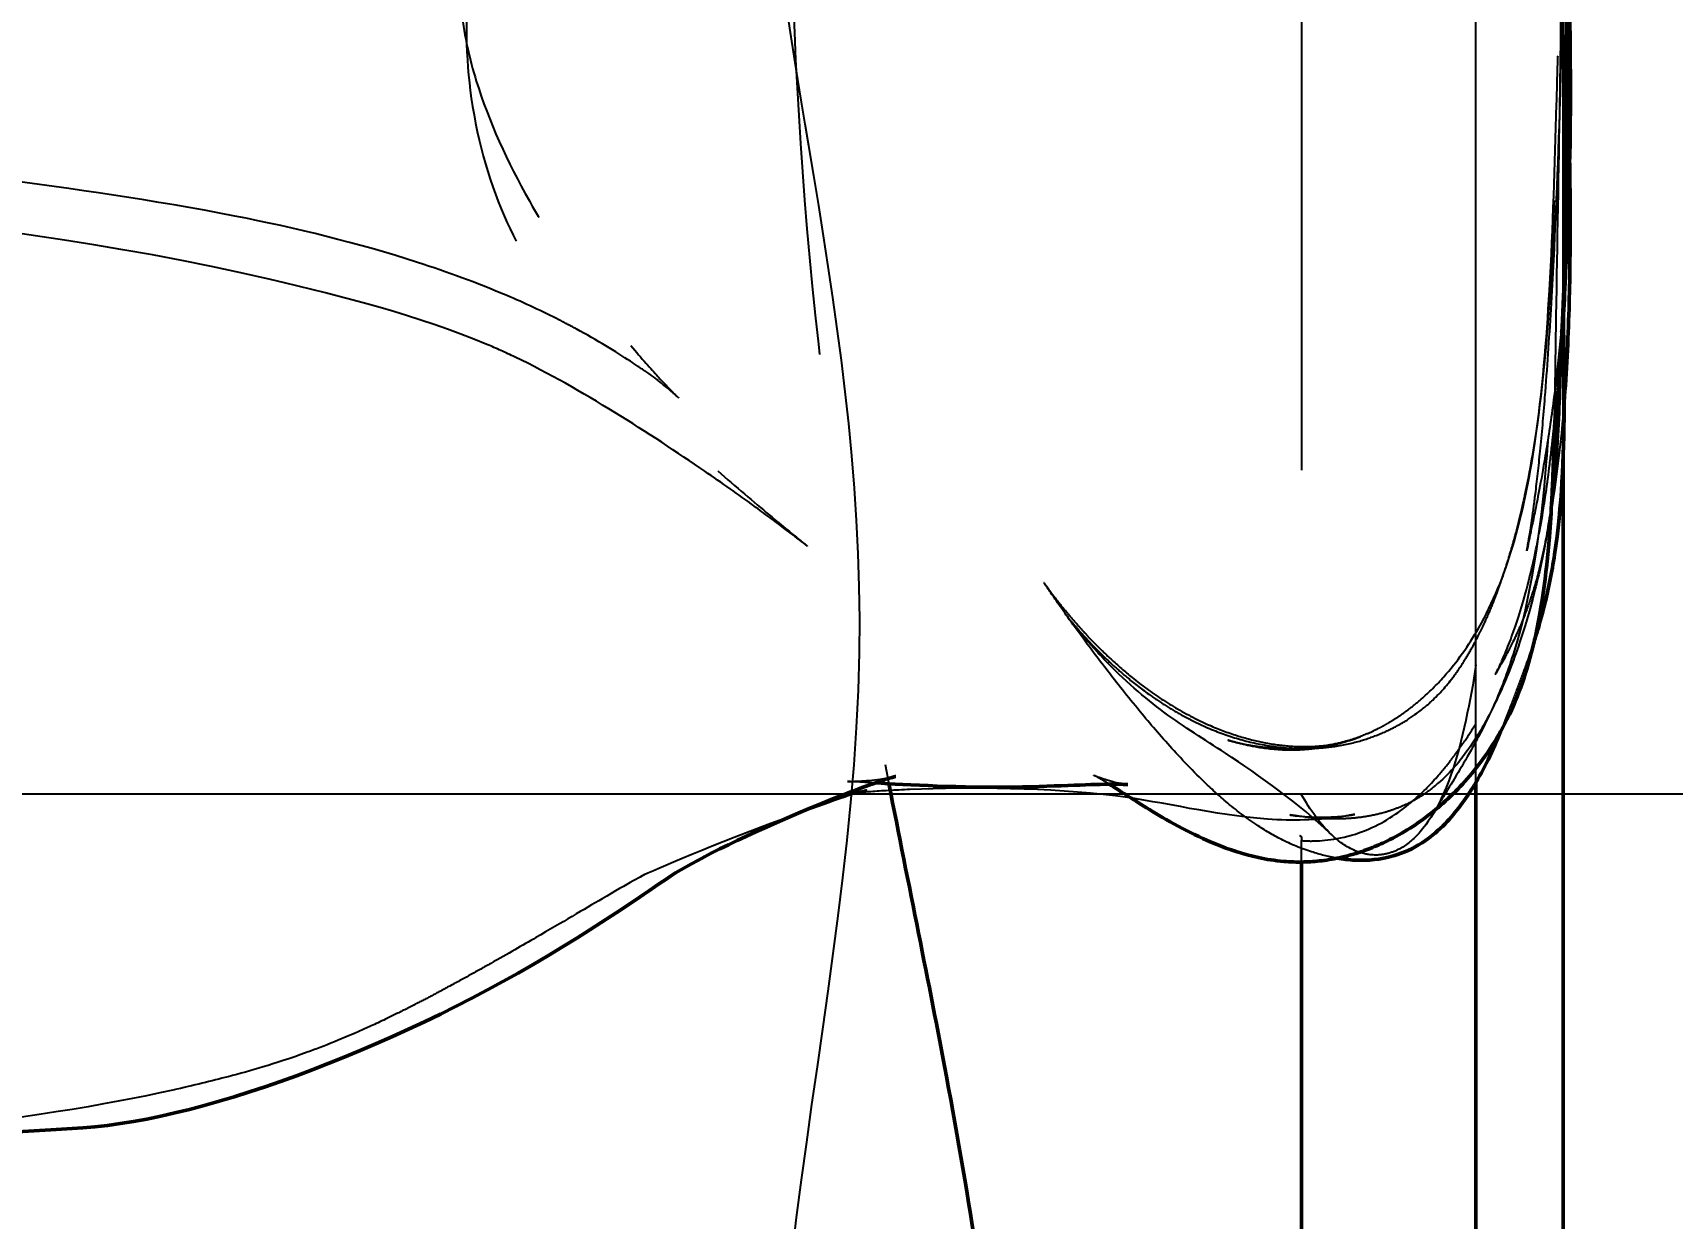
# Model space of a CAD drawing. Header units: millimetres. Extents: x 0 to 420, y 0 to 297.
# Drawn here: x 155.498 to 160.198, y 117.752 to 121.151 of the extents above; entities that cross this region are included whole.
import ezdxf

# ---------------------------------------------------------------- set-up
doc = ezdxf.new("R2010")
doc.units = ezdxf.units.MM
doc.header["$LTSCALE"] = 0.75
doc.linetypes.add('CENTER2', pattern=[28.575, 19.05, -3.175, 3.175, -3.175])
doc.linetypes.add('HIDDEN2', pattern=[4.7625, 3.175, -1.5875])
for name, color, linetype, lineweight in [('FD_Dimensions', 7, 'Continuous', 25), ('Hidden', 7, 'HIDDEN2', 25), ('Smart Centers', 7, 'CENTER2', 25), ('Visible', 7, 'Continuous', 50)]:
    doc.layers.add(name, color=color, linetype=linetype, lineweight=lineweight)
doc.styles.get("Standard").update_dxf_attribs({"font": 'arial.ttf'})
doc.dimstyles.new('Dim-ISO-25', dxfattribs={"dimtxt": 3.5, "dimasz": 3.5, "dimexe": 2.1, "dimexo": 2.1, "dimgap": 1.4, "dimtad": 1, "dimzin": 12, "dimdsep": 46, "dimtxsty": 'Standard', "dimcen": 0, "dimazin": 3, "dimtp": 0.1, "dimtm": 0.1, "dimtfac": 0.714286, "dimtmove": 0, "dimatfit": 3, "dimfxl": 1, "dimtzin": 12, "dimarcsym": 0})

# ---------------------------------------------------------------- blocks, each defined once
blk = doc.blocks.new('*U18')
at = {"layer": 'Smart Centers', "color": 0, "ltscale": 0.75, "transparency": 16777216}
blk.add_line((-3.834936, 0), (3.834936, 0), dxfattribs=at)
blk = doc.blocks.new('*U19')
at = {"layer": 'Smart Centers', "color": 0, "ltscale": 0.75, "transparency": 16777216}
blk.add_line((-3.625, 0), (3.625, 0), dxfattribs=at)
blk = doc.blocks.new('*U21')
at = {"layer": 'Smart Centers', "color": 0, "ltscale": 0.75, "transparency": 16777216}
blk.add_line((-3.834936, 0), (3.834936, 0), dxfattribs=at)
blk = doc.blocks.new('*U22')
at = {"layer": 'Smart Centers', "color": 0, "ltscale": 0.75, "transparency": 16777216}
blk.add_line((-3.625, 0), (3.625, 0), dxfattribs=at)
blk = doc.blocks.new('*U27')
at = {"layer": 'Smart Centers', "color": 0, "ltscale": 0.75, "transparency": 16777216}
blk.add_line((-3.834936, 0), (3.834936, 0), dxfattribs=at)
blk = doc.blocks.new('*U28')
at = {"layer": 'Smart Centers', "color": 0, "ltscale": 0.75, "transparency": 16777216}
blk.add_line((-3.625, 0), (3.625, 0), dxfattribs=at)
blk = doc.blocks.new('*U33')
at = {"layer": 'Smart Centers', "color": 0, "ltscale": 0.75, "transparency": 16777216}
blk.add_line((-3.834936, 0), (3.834936, 0), dxfattribs=at)
blk = doc.blocks.new('*U34')
at = {"layer": 'Smart Centers', "color": 0, "ltscale": 0.75, "transparency": 16777216}
blk.add_line((-3.625, 0), (3.625, 0), dxfattribs=at)
blk = doc.blocks.new('*D55')
at = {"layer": 'Defpoints', "color": 0, "transparency": 16777216}
for p in [(153.220741, 172.71875), (191.105555, 172.71875), (153.220741, 65.21875)]:
    blk.add_point(p, dxfattribs=at)
at = {"layer": 'FD_Dimensions', "color": 0, "lineweight": -2, "transparency": 16777216}
for p, q in [((155.320741, 172.71875), (193.205555, 172.71875)), ((191.105555, 68.71875), (191.105555, 169.21875)), ((155.320741, 65.21875), (193.205555, 65.21875))]:
    blk.add_line(p, q, dxfattribs=at)
at = {"layer": 'FD_Dimensions', "color": 0, "transparency": 16777216}
for points in [[(190.522222, 169.21875), (191.688889, 169.21875), (191.105555, 172.71875)], [(190.522222, 68.71875), (191.688889, 68.71875), (191.105555, 65.21875)]]:
    blk.add_solid(points, dxfattribs=at)
at = {"layer": 'FD_Dimensions', "color": 0, "transparency": 16777216, "insert": (187.917356, 118.96875), "char_height": 3.5, "attachment_point": 5, "rotation": 90}
blk.add_mtext('430', dxfattribs=at)
blk = doc.blocks.new('*D58')
at = {"layer": 'Defpoints', "color": 0, "transparency": 16777216}
for p in [(155.385804, 162.71875), (180.815492, 162.71875), (153.220741, 65.21875)]:
    blk.add_point(p, dxfattribs=at)
at = {"layer": 'FD_Dimensions', "color": 0, "lineweight": -2, "transparency": 16777216}
for p, q in [((157.485804, 162.71875), (182.915492, 162.71875)), ((180.815492, 68.71875), (180.815492, 159.21875)), ((155.320741, 65.21875), (182.915492, 65.21875))]:
    blk.add_line(p, q, dxfattribs=at)
at = {"layer": 'FD_Dimensions', "color": 0, "transparency": 16777216}
for points in [[(180.232159, 159.21875), (181.398825, 159.21875), (180.815492, 162.71875)], [(180.232159, 68.71875), (181.398825, 68.71875), (180.815492, 65.21875)]]:
    blk.add_solid(points, dxfattribs=at)
at = {"layer": 'FD_Dimensions', "color": 0, "transparency": 16777216, "insert": (177.627293, 113.96875), "char_height": 3.5, "attachment_point": 5, "rotation": 90}
blk.add_mtext('390', dxfattribs=at)
blk = doc.blocks.new('*D60')
at = {"layer": 'Defpoints', "color": 0, "transparency": 16777216}
for p in [(159.885804, 123.96875), (169.729554, 123.96875), (153.220741, 65.21875)]:
    blk.add_point(p, dxfattribs=at)
at = {"layer": 'FD_Dimensions', "color": 0, "lineweight": -2, "transparency": 16777216}
for p, q in [((161.985804, 123.96875), (171.829554, 123.96875)), ((169.729554, 68.71875), (169.729554, 120.46875)), ((155.320741, 65.21875), (171.829554, 65.21875))]:
    blk.add_line(p, q, dxfattribs=at)
at = {"layer": 'FD_Dimensions', "color": 0, "transparency": 16777216}
for points in [[(169.146221, 120.46875), (170.312888, 120.46875), (169.729554, 123.96875)], [(169.146221, 68.71875), (170.312888, 68.71875), (169.729554, 65.21875)]]:
    blk.add_solid(points, dxfattribs=at)
at = {"layer": 'FD_Dimensions', "color": 0, "transparency": 16777216, "insert": (166.541355, 94.59375), "char_height": 3.5, "attachment_point": 5, "rotation": 90}
blk.add_mtext('235', dxfattribs=at)
blk = doc.blocks.new('*U49')
at = {"layer": 'Smart Centers', "color": 0, "ltscale": 0.75, "transparency": 16777216}
blk.add_line((-3.834936, 0), (3.834936, 0), dxfattribs=at)
blk = doc.blocks.new('*U50')
at = {"layer": 'Smart Centers', "color": 0, "ltscale": 0.75, "transparency": 16777216}
blk.add_line((-3.625, 0), (3.625, 0), dxfattribs=at)

msp = doc.modelspace()

# ---------------------------------------------------------------- linework, layer by layer
at = {"layer": 'Hidden', "extrusion": (-1e-16, -1, 0)}
for p, q in [((159.8858, 119.9383), (159.8858, 123.1733)), ((159.6358, 119.0015), (159.6358, 119.1696)), ((159.1358, 118.7729), (159.1358, 118.8345))]:
    msp.add_line(p, q, dxfattribs=at)
at = {"layer": 'Hidden'}
for points, knots in [([(159.1358, 125.8498), (159.1358, 125.8439), (159.1358, 125.8375), (159.1358, 125.8173), (159.1358, 125.8018), (159.1358, 125.773), (159.1358, 125.7656), (159.1358, 125.7298), (159.1358, 125.7199), (159.1358, 125.6391), (159.1358, 125.5622), (159.1358, 125.4026), (159.1358, 125.3592), (159.1358, 125.2199), (159.1358, 125.1383), (159.1358, 124.7551), (159.1358, 124.3819), (159.1358, 123.7402), (159.1358, 123.5437), (159.1358, 122.9463), (159.1358, 122.5194), (159.1358, 121.8151), (159.1358, 121.5345), (159.1358, 120.8253), (159.1358, 120.3934), (159.1358, 119.837), (159.1358, 119.6614), (159.1358, 119.4283), (159.1358, 119.3538), (159.1358, 119.2074), (159.1358, 119.1393), (159.1358, 118.9725), (159.1358, 118.8667), (159.1358, 118.8415), (159.1358, 118.85), (159.1358, 118.8439)], [-6.211218, -6.211218, -6.211218, -6.211218, -6.161912, -6.161912, -6.06635, -6.06635, -6.002446, -6.002446, -5.933844, -5.933844, -5.625402, -5.625402, -5.512481, -5.512481, -5.251775, -5.251775, -4.517364, -4.517364, -4.12746, -4.12746, -3.264799, -3.264799, -2.680116, -2.680116, -1.744776, -1.744776, -1.275081, -1.275081, -1.028998, -1.028998, -0.7425, -0.7425, -0.201878, -0.201878, 0, 0, 0, 0]), ([(159.6358, 119.1696), (159.6358, 119.1887), (159.6358, 119.2237), (159.6358, 119.3362), (159.6358, 119.3982), (159.6358, 119.541), (159.6358, 119.5902), (159.6358, 119.6664), (159.6358, 119.6934), (159.6358, 119.7355), (159.6358, 119.7508), (159.6358, 119.7783), (159.6358, 119.7906), (159.6358, 119.8169), (159.6358, 119.8309), (159.6358, 119.869), (159.6358, 119.8931), (159.6358, 120.0153), (159.6358, 120.1171), (159.6358, 120.3488), (159.6358, 120.4792), (159.6358, 120.659), (159.6358, 120.7106), (159.6358, 120.792), (159.6358, 120.8197), (159.6358, 120.8663), (159.6358, 120.8853), (159.6358, 120.9235), (159.6358, 120.9427), (159.6358, 120.9904), (159.6358, 121.0189), (159.6358, 121.1382), (159.6358, 121.2274), (159.6358, 121.4796), (159.6358, 121.6472), (159.6358, 121.906), (159.6358, 121.9899), (159.6358, 122.1203), (159.6358, 122.1636), (159.6358, 122.246), (159.6358, 122.2844), (159.6358, 122.3738), (159.6358, 122.425), (159.6358, 122.6242), (159.6358, 122.7767), (159.6358, 123.1373), (159.6358, 123.3527), (159.6358, 123.6609), (159.6358, 123.757), (159.6358, 123.9087), (159.6358, 123.964), (159.6358, 124.1927), (159.6358, 124.3584), (159.6358, 124.5943), (159.6358, 124.6566), (159.6358, 124.7449), (159.6358, 124.7735), (159.6358, 124.8251), (159.6358, 124.8496), (159.6358, 124.9042), (159.6358, 124.938), (159.6358, 125.0714), (159.6358, 125.1492), (159.6358, 125.2111)], [-5.427214, -5.427214, -5.427214, -5.427214, -5.063283, -5.063283, -4.833226, -4.833226, -4.718287, -4.718287, -4.656053, -4.656053, -4.621138, -4.621138, -4.593001, -4.593001, -4.560967, -4.560967, -4.50618, -4.50618, -4.283038, -4.283038, -4.004052, -4.004052, -3.882126, -3.882126, -3.818192, -3.818192, -3.773558, -3.773558, -3.728071, -3.728071, -3.659501, -3.659501, -3.437942, -3.437942, -3.020801, -3.020801, -2.824066, -2.824066, -2.724679, -2.724679, -2.639391, -2.639391, -2.527505, -2.527505, -2.207397, -2.207397, -1.769373, -1.769373, -1.572535, -1.572535, -1.457988, -1.457988, -1.099978, -1.099978, -0.974502, -0.974502, -0.91635, -0.91635, -0.866685, -0.866685, -0.802046, -0.802046, -0.592204, -0.592204, -0.592204, -0.592204]), ([(159.8926, 120.4651), (159.8909, 120.4376), (159.8891, 120.4105), (159.8793, 120.2778), (159.8687, 120.177), (159.8498, 120.0339), (159.842, 119.9823), (159.8215, 119.8596), (159.8115, 119.8105), (159.7974, 119.7415), (159.7925, 119.7183), (159.7843, 119.6792), (159.7816, 119.6657), (159.7815, 119.6651), (159.7815, 119.6651), (159.7815, 119.6651), (159.7823, 119.6691), (159.7866, 119.6937), (159.7907, 119.7169), (159.7997, 119.7791), (159.8029, 119.8023), (159.8106, 119.8643), (159.8154, 119.9065), (159.8248, 119.9997), (159.8294, 120.0519), (159.8402, 120.1874), (159.8459, 120.273), (159.8622, 120.5444), (159.8702, 120.732), (159.8783, 120.9905), (159.8802, 121.0613), (159.883, 121.1849), (159.8841, 121.2384), (159.8853, 121.3117), (159.8857, 121.333), (159.8863, 121.373), (159.8865, 121.392), (159.8871, 121.4345), (159.8873, 121.4565), (159.8877, 121.4926), (159.8879, 121.5073), (159.8881, 121.541), (159.8882, 121.5571), (159.8885, 121.604), (159.8885, 121.6278), (159.8882, 121.7206), (159.8877, 121.761), (159.8835, 121.9231), (159.8823, 121.9657), (159.8792, 122.0828), (159.8769, 122.1671), (159.8744, 122.2982), (159.8736, 122.3418), (159.8724, 122.4355), (159.8718, 122.4868), (159.871, 122.5831), (159.8708, 122.6296), (159.8703, 122.7144), (159.8701, 122.7536), (159.8697, 122.8213), (159.8695, 122.8505), (159.8691, 122.9037), (159.8689, 122.9262), (159.8684, 122.9705), (159.868, 122.9889), (159.8677, 123.0039), (159.8677, 123.0061), (159.8677, 123.0061), (159.8678, 123.0022), (159.8685, 122.9783), (159.8697, 122.9431), (159.8734, 122.8509), (159.8757, 122.7985), (159.8799, 122.6843), (159.8809, 122.6538), (159.8829, 122.5889), (159.8838, 122.5559), (159.8859, 122.4676), (159.8871, 122.4078), (159.8887, 122.2848), (159.8893, 122.2207), (159.89, 122.092), (159.8902, 122.0267), (159.8902, 121.9618)], [2.88964, 2.88964, 2.88964, 2.88964, 2.926069, 2.926069, 3.070481, 3.070481, 3.161271, 3.161271, 3.320525, 3.320525, 3.463805, 3.463805, 3.640501, 3.640501, 3.64396, 3.64396, 3.739005, 3.739005, 3.844598, 3.844598, 3.891124, 3.891124, 3.95288, 3.95288, 4.019674, 4.019674, 4.123439, 4.123439, 4.349578, 4.349578, 4.434346, 4.434346, 4.498083, 4.498083, 4.524603, 4.524603, 4.550197, 4.550197, 4.587465, 4.587465, 4.624484, 4.624484, 4.685694, 4.685694, 4.82639, 4.82639, 5.248109, 5.248109, 5.352659, 5.352659, 5.481504, 5.481504, 5.537596, 5.537596, 5.597549, 5.597549, 5.653778, 5.653778, 5.709346, 5.709346, 5.765116, 5.765116, 5.832132, 5.832132, 5.931208, 5.931208, 5.995843, 5.995843, 6.081572, 6.081572, 6.332252, 6.332252, 6.548144, 6.548144, 6.6139, 6.6139, 6.667841, 6.667841, 6.745517, 6.745517, 6.822883, 6.822883, 6.901123, 6.901123, 6.901123, 6.901123]), ([(157.5067, 122.6931), (157.3816, 122.597), (157.2475, 122.4739), (157.0211, 122.1995), (156.9229, 122.0514), (156.8176, 121.8217), (156.7898, 121.7478), (156.7484, 121.6022), (156.7342, 121.5298), (156.7166, 121.3696), (156.7181, 121.2834), (156.7354, 121.1393), (156.7496, 121.0763), (156.8047, 120.8969), (156.8587, 120.7794), (156.9661, 120.5897), (157.0154, 120.5137), (157.1101, 120.3806), (157.1642, 120.3113), (157.2121, 120.2541)], [0, 0, 0, 0, 0.246565, 0.246565, 0.457878, 0.457878, 0.552798, 0.552798, 0.642875, 0.642875, 0.761094, 0.761094, 0.867127, 0.867127, 1.058228, 1.058228, 1.194259, 1.194259, 1.321437, 1.321437, 1.321437, 1.321437]), ([(157.6003, 122.6034), (157.6585, 122.1807), (157.6601, 121.7085), (157.6939, 120.8121), (157.7289, 120.3747), (157.8377, 119.6039), (157.8942, 119.2955), (157.9524, 118.9974)], [-10.155217, -10.155217, -10.155217, -10.155217, -8.538869, -8.538869, -7.122934, -7.122934, -6.138192, -6.138192, -6.138192, -6.138192]), ([(157.6222, 122.5893), (157.5381, 122.526), (157.4511, 122.4579), (157.2612, 122.2943), (157.1588, 122.1948), (157.0143, 122.0179), (156.9634, 121.9452), (156.8819, 121.801), (156.8495, 121.7298), (156.7854, 121.5491), (156.7607, 121.436), (156.736, 121.2022), (156.7387, 121.0791), (156.7735, 120.8331), (156.8105, 120.7103), (156.9021, 120.5088), (156.9556, 120.4234), (157.092, 120.2399), (157.1765, 120.1525), (157.3264, 120.0118), (157.3904, 119.9557), (157.4616, 119.8943)], [0, 0, 0, 0, 0.131673, 0.131673, 0.301022, 0.301022, 0.407684, 0.407684, 0.500448, 0.500448, 0.638108, 0.638108, 0.790719, 0.790719, 0.963192, 0.963192, 1.124644, 1.124644, 1.359913, 1.359913, 1.515518, 1.515518, 1.515518, 1.515518]), ([(159.8592, 119.9658), (159.8593, 119.9703), (159.8595, 119.976), (159.8599, 119.9907), (159.86, 119.9969), (159.8604, 120.0113), (159.8606, 120.0196), (159.861, 120.0387), (159.8613, 120.0497), (159.862, 120.0835), (159.8624, 120.1068), (159.8639, 120.1996), (159.8649, 120.269), (159.8693, 120.5464), (159.8734, 120.7594), (159.8783, 121.0771), (159.8798, 121.193), (159.8815, 121.3851), (159.8818, 121.4652), (159.8821, 121.6312), (159.8818, 121.711), (159.8812, 121.8448), (159.8809, 121.8934), (159.8806, 121.9808), (159.8804, 122.0133), (159.8803, 122.0664), (159.8803, 122.0839), (159.8803, 122.1184), (159.8803, 122.1353), (159.8803, 122.1662), (159.8803, 122.1799), (159.8804, 122.2049), (159.8804, 122.2162), (159.8805, 122.2464), (159.8805, 122.2654), (159.8806, 122.2963), (159.8807, 122.3091), (159.8807, 122.3307), (159.8808, 122.3397), (159.8808, 122.3564), (159.8808, 122.3633), (159.8809, 122.3766), (159.8809, 122.381), (159.8809, 122.3855), (159.8809, 122.3863), (159.8809, 122.3863)], [0, 0, 0, 0, 0.021433, 0.021433, 0.032436, 0.032436, 0.043702, 0.043702, 0.057399, 0.057399, 0.085665, 0.085665, 0.170335, 0.170335, 0.424726, 0.424726, 0.583408, 0.583408, 0.735128, 0.735128, 0.938553, 0.938553, 1.044711, 1.044711, 1.101907, 1.101907, 1.127135, 1.127135, 1.149032, 1.149032, 1.165673, 1.165673, 1.179093, 1.179093, 1.202129, 1.202129, 1.221318, 1.221318, 1.240372, 1.240372, 1.264417, 1.264417, 1.300579, 1.300579, 1.329192, 1.329192, 1.329192, 1.329192]), ([(159.0662, 119.0992), (159.0735, 119.0989), (159.081, 119.0986), (159.0958, 119.0983), (159.1032, 119.0984), (159.1195, 119.0986), (159.1281, 119.099), (159.1479, 119.1001), (159.1584, 119.101), (159.1833, 119.1037), (159.1963, 119.1056), (159.2283, 119.1112), (159.2442, 119.1149), (159.2856, 119.1261), (159.3041, 119.133), (159.3328, 119.145), (159.3431, 119.1497), (159.3608, 119.1588), (159.3661, 119.1615), (159.3779, 119.1681), (159.3838, 119.1715), (159.3984, 119.1803), (159.4065, 119.1854), (159.4248, 119.1977), (159.4342, 119.2044), (159.4553, 119.2204), (159.4672, 119.23), (159.5014, 119.2596), (159.5232, 119.2812), (159.5815, 119.3468), (159.6151, 119.3944), (159.6851, 119.517), (159.7167, 119.596), (159.7701, 119.7738), (159.7896, 119.8744), (159.8267, 120.1235), (159.8383, 120.272), (159.8572, 120.5994), (159.8616, 120.7691), (159.8685, 121.0026), (159.8702, 121.0589), (159.873, 121.1524), (159.8741, 121.1919), (159.8756, 121.2444), (159.8761, 121.2612), (159.8768, 121.2854), (159.877, 121.2935), (159.8776, 121.3148), (159.8779, 121.3248), (159.8792, 121.3708), (159.8804, 121.4189), (159.8837, 121.5583), (159.8854, 121.6435), (159.8866, 121.723), (159.8868, 121.7384), (159.8868, 121.7384), (159.8868, 121.7363), (159.8867, 121.7179), (159.8865, 121.6848), (159.8871, 121.5919), (159.8874, 121.5635), (159.8881, 121.4953), (159.8885, 121.458), (159.8895, 121.3649), (159.8901, 121.3066), (159.8912, 121.1949), (159.8916, 121.1417), (159.8924, 121.0085), (159.8926, 120.927), (159.8921, 120.775), (159.8914, 120.7036), (159.8896, 120.593), (159.8887, 120.5527), (159.8866, 120.4738), (159.8853, 120.4342), (159.8836, 120.3878), (159.8831, 120.3749), (159.882, 120.3489), (159.8815, 120.3374), (159.8806, 120.3189), (159.8803, 120.3126), (159.8797, 120.2999), (159.8796, 120.2971), (159.8795, 120.2948), (159.8795, 120.2945), (159.8795, 120.2945), (159.8796, 120.2975), (159.8797, 120.2992), (159.8797, 120.2995), (159.8797, 120.2995), (159.8795, 120.2972), (159.8785, 120.2405), (159.8782, 120.2254), (159.8777, 120.2056)], [0, 0, 0, 0, 0.008848, 0.008848, 0.01852, 0.01852, 0.031463, 0.031463, 0.050765, 0.050765, 0.082469, 0.082469, 0.139777, 0.139777, 0.257577, 0.257577, 0.340334, 0.340334, 0.371387, 0.371387, 0.39475, 0.39475, 0.41303, 0.41303, 0.428682, 0.428682, 0.447817, 0.447817, 0.484969, 0.484969, 0.554299, 0.554299, 0.654712, 0.654712, 0.777646, 0.777646, 0.965028, 0.965028, 1.215538, 1.215538, 1.2961, 1.2961, 1.35676, 1.35676, 1.397299, 1.397299, 1.439213, 1.439213, 1.525008, 1.525008, 1.78275, 1.78275, 2.121711, 2.121711, 2.273373, 2.273373, 2.343374, 2.343374, 2.618713, 2.618713, 2.711267, 2.711267, 2.785056, 2.785056, 2.863424, 2.863424, 2.928032, 2.928032, 3.024894, 3.024894, 3.110663, 3.110663, 3.159989, 3.159989, 3.211349, 3.211349, 3.233868, 3.233868, 3.265156, 3.265156, 3.300992, 3.300992, 3.364886, 3.364886, 3.401796, 3.401796, 3.5305, 3.5305, 3.570204, 3.570204, 3.779714, 3.779714, 3.83353, 3.83353, 3.83353, 3.83353]), ([(159.8921, 121.5111), (159.8921, 121.4042), (159.8919, 121.2951), (159.8908, 121.1011), (159.8902, 121.0156), (159.8887, 120.881), (159.888, 120.8297), (159.887, 120.7657), (159.8868, 120.7475), (159.8862, 120.7123), (159.8859, 120.6961), (159.8855, 120.6703), (159.8854, 120.6604), (159.8853, 120.6524)], [0.3510981, 0.3510981, 0.3510981, 0.3510981, 0.483795, 0.483795, 0.5853539, 0.5853539, 0.6461257, 0.6461257, 0.6721606, 0.6721606, 0.7039972, 0.7039972, 0.7365831, 0.7365831, 0.7365831, 0.7365831]), ([(159.8956, 121.1507), (159.8968, 121.1093), (159.8984, 121.0541), (159.9015, 120.9333), (159.903, 120.8704), (159.9042, 120.7957), (159.9044, 120.7862), (159.9045, 120.7767)], [0, 0, 0, 0, 0.1006561, 0.1006561, 0.1832659, 0.1832659, 0.195135, 0.195135, 0.195135, 0.195135]), ([(157.0082, 120.3268), (156.9605, 120.3512), (156.9083, 120.3755), (156.7716, 120.4334), (156.6852, 120.4649), (156.4286, 120.5481), (156.2521, 120.5907), (155.8448, 120.671), (155.6107, 120.7032), (154.9903, 120.7881), (154.6774, 120.8251), (154.1128, 120.8652), (153.811, 120.8766), (153.4111, 120.9316), (153.3121, 120.9487), (153.127, 120.991), (153.0537, 121.0114), (152.9881, 121.0258)], [0, 0, 0, 0, 0.071623, 0.071623, 0.184799, 0.184799, 0.414387, 0.414387, 0.718026, 0.718026, 1.276408, 1.276408, 1.751868, 1.751868, 1.901239, 1.901239, 2.05433, 2.05433, 2.05433, 2.05433]), ([(158.7016, 119.2512), (158.7154, 119.2415), (158.73, 119.2317), (158.7599, 119.2128), (158.7755, 119.2036), (158.8107, 119.1841), (158.8303, 119.1743), (158.8795, 119.1517), (158.9087, 119.1405), (158.9674, 119.1217), (158.997, 119.1142), (159.0686, 119.1013), (159.113, 119.097), (159.1823, 119.099), (159.2045, 119.1008), (159.2523, 119.1075), (159.2784, 119.1131), (159.3228, 119.1257), (159.3421, 119.1325), (159.3787, 119.1475), (159.3958, 119.1559), (159.4305, 119.1749), (159.4469, 119.1856), (159.482, 119.2107), (159.4982, 119.2246), (159.5366, 119.2608), (159.5532, 119.2802), (159.5811, 119.318), (159.5897, 119.3303), (159.606, 119.3559), (159.6133, 119.3679), (159.629, 119.3958), (159.6376, 119.4118), (159.6516, 119.4403), (159.6566, 119.4508), (159.6688, 119.4776), (159.6762, 119.4947), (159.6896, 119.5279), (159.6959, 119.5443), (159.709, 119.5805), (159.7157, 119.6004), (159.7311, 119.6481), (159.7391, 119.6754), (159.7582, 119.7455), (159.7678, 119.7863), (159.7917, 119.8977), (159.8027, 119.9632), (159.8329, 120.175), (159.844, 120.3127), (159.8557, 120.5421), (159.8582, 120.6), (159.8619, 120.7013), (159.8633, 120.7439), (159.8657, 120.8238), (159.8668, 120.8626), (159.8677, 120.9016), (159.8679, 120.9112), (159.8681, 120.9176), (159.8681, 120.9186), (159.8681, 120.9186), (159.8681, 120.9171), (159.8679, 120.9102), (159.8678, 120.903), (159.8674, 120.8825), (159.8671, 120.868), (159.8664, 120.8287), (159.8659, 120.8019), (159.8645, 120.729), (159.8637, 120.68), (159.8613, 120.5473), (159.8599, 120.46), (159.8542, 120.2203), (159.8489, 120.0648), (159.8213, 119.7229), (159.7936, 119.5309), (159.7422, 119.3682)], [0, 0, 0, 0, 0.020627, 0.020627, 0.042743, 0.042743, 0.072077, 0.072077, 0.11889, 0.11889, 0.165836, 0.165836, 0.22638, 0.22638, 0.253037, 0.253037, 0.284301, 0.284301, 0.311128, 0.311128, 0.341041, 0.341041, 0.380299, 0.380299, 0.439726, 0.439726, 0.548521, 0.548521, 0.593913, 0.593913, 0.626334, 0.626334, 0.656808, 0.656808, 0.672467, 0.672467, 0.694603, 0.694603, 0.71546, 0.71546, 0.742024, 0.742024, 0.782029, 0.782029, 0.849891, 0.849891, 0.977914, 0.977914, 1.278961, 1.278961, 1.372577, 1.372577, 1.434772, 1.434772, 1.498471, 1.498471, 1.528702, 1.528702, 1.541893, 1.541893, 1.557701, 1.557701, 1.581998, 1.581998, 1.612063, 1.612063, 1.655336, 1.655336, 1.723272, 1.723272, 1.833279, 1.833279, 2.022025, 2.022025, 2.253149, 2.253149, 2.253149, 2.253149]), ([(156.7999, 120.257), (156.6014, 120.3396), (156.3895, 120.3939), (155.7261, 120.5499), (155.2755, 120.5997), (154.7342, 120.6738), (154.6115, 120.6919), (154.4944, 120.7116)], [0, 0, 0, 0, 0.291987, 0.291987, 0.922437, 0.922437, 1.10885, 1.10885, 1.10885, 1.10885]), ([(159.8853, 120.6524), (159.8852, 120.6462), (159.8851, 120.6368), (159.8849, 120.6112), (159.8848, 120.5935), (159.8847, 120.5431), (159.8847, 120.507), (159.8853, 120.4271), (159.8859, 120.3822), (159.8865, 120.336)], [0, 0, 0, 0, 0.0254581, 0.0254581, 0.0597396, 0.0597396, 0.1149847, 0.1149847, 0.1743578, 0.1743578, 0.1743578, 0.1743578]), ([(157.319, 120.1303), (157.2977, 120.148), (157.2901, 120.1537), (157.2813, 120.1604), (157.279, 120.1622), (157.2749, 120.1651), (157.2737, 120.166), (157.2713, 120.1677), (157.2702, 120.1685), (157.2689, 120.1694), (157.2688, 120.1695), (157.2687, 120.1696), (157.2686, 120.1696), (157.2686, 120.1696), (157.2685, 120.1696), (157.2685, 120.1697), (157.2685, 120.1697), (157.2685, 120.1697), (157.2685, 120.1697), (157.2685, 120.1697), (157.2685, 120.1697), (157.2685, 120.1697), (157.2685, 120.1697), (157.2682, 120.1699), (157.2659, 120.1715), (157.2608, 120.1751), (157.2568, 120.1779), (157.2401, 120.1894), (157.2263, 120.1987), (157.1699, 120.2358), (157.1165, 120.2687), (157.0402, 120.3101), (157.0244, 120.3185), (157.0082, 120.3268)], [0, 0, 0, 0, 0.131623, 0.131623, 0.1863532, 0.1863532, 0.2068777, 0.2068777, 0.2222713, 0.2222713, 0.2232144, 0.2232144, 0.2238666, 0.2238666, 0.2240321, 0.2240321, 0.2241186, 0.2241186, 0.2241638, 0.2241638, 0.2241905, 0.2241905, 0.2242031, 0.2242031, 0.2281259, 0.2281259, 0.2398959, 0.2398959, 0.2752602, 0.2752602, 0.3718043, 0.3718043, 0.3961363, 0.3961363, 0.3961363, 0.3961363]), ([(157.2121, 120.2541), (157.2434, 120.2168), (157.2702, 120.1866), (157.3064, 120.1472), (157.319, 120.1341), (157.3416, 120.1112), (157.349, 120.1042), (157.349, 120.1042), (157.3467, 120.1063), (157.338, 120.1141), (157.3294, 120.1216), (157.319, 120.1303)], [0, 0, 0, 0, 0.080072, 0.080072, 0.1489957, 0.1489957, 0.2211584, 0.2211584, 0.2854251, 0.2854251, 0.3964104, 0.3964104, 0.3964104, 0.3964104]), ([(157.4616, 119.8943), (157.5135, 119.8497), (157.5659, 119.8047), (157.6486, 119.7352), (157.6787, 119.7107), (157.7101, 119.6855), (157.7167, 119.6802), (157.7182, 119.679), (157.7183, 119.6789), (157.7183, 119.6789), (157.7124, 119.6835), (157.6897, 119.7011), (157.6718, 119.7148), (157.626, 119.7493), (157.5967, 119.7712), (157.5207, 119.8266), (157.4741, 119.8596), (157.3477, 119.9463), (157.2581, 120.0057), (157.0734, 120.1193), (156.9773, 120.1746), (156.8804, 120.2209)], [0, 0, 0, 0, 0.11026, 0.11026, 0.2115531, 0.2115531, 0.2610832, 0.2610832, 0.2676534, 0.2676534, 0.3185289, 0.3185289, 0.3741043, 0.3741043, 0.4394713, 0.4394713, 0.5331257, 0.5331257, 0.6773026, 0.6773026, 0.82411, 0.82411, 0.82411, 0.82411]), ([(159.8885, 120.0916), (159.8868, 120.0698), (159.8849, 120.0483), (159.8707, 119.8969), (159.8531, 119.7768), (159.8213, 119.6195), (159.8101, 119.5719), (159.7985, 119.5281)], [0.4743543, 0.4743543, 0.4743543, 0.4743543, 0.5024441, 0.5024441, 0.6749147, 0.6749147, 0.7559512, 0.7559512, 0.7559512, 0.7559512]), ([(159.8625, 120.0562), (159.8636, 120.068), (159.8642, 120.076), (159.8653, 120.0883), (159.8655, 120.0916), (159.8658, 120.0947), (159.8658, 120.0952), (159.8658, 120.0952)], [0, 0, 0, 0, 0.03118526, 0.03118526, 0.07015187, 0.07015187, 0.09887078, 0.09887078, 0.09887078, 0.09887078]), ([(159.8529, 119.8088), (159.8472, 119.7639), (159.84, 119.7182), (159.8265, 119.6519), (159.8213, 119.6293), (159.8079, 119.5768), (159.7992, 119.5479), (159.7833, 119.5011), (159.776, 119.4819), (159.7606, 119.4442), (159.7528, 119.4272), (159.7347, 119.3893), (159.7257, 119.3725), (159.7026, 119.3303), (159.6936, 119.3153), (159.6913, 119.3111), (159.6911, 119.3109), (159.6911, 119.3109), (159.695, 119.3173), (159.7133, 119.3564), (159.7256, 119.384), (159.7549, 119.4652), (159.7713, 119.5174), (159.7996, 119.6284), (159.812, 119.6867), (159.8323, 119.8018), (159.8406, 119.8592), (159.8508, 119.9413), (159.8538, 119.9684), (159.859, 120.0181), (159.8611, 120.0403), (159.8625, 120.0562)], [4.034148, 4.034148, 4.034148, 4.034148, 4.088295, 4.088295, 4.116987, 4.116987, 4.159337, 4.159337, 4.198575, 4.198575, 4.250093, 4.250093, 4.336195, 4.336195, 4.515464, 4.515464, 4.539741, 4.539741, 4.669144, 4.669144, 4.767093, 4.767093, 4.856609, 4.856609, 4.938655, 4.938655, 5.016058, 5.016058, 5.055548, 5.055548, 5.09761, 5.09761, 5.09761, 5.09761]), ([(158.8497, 119.0094), (158.8121, 119.046), (158.7774, 119.0833), (158.714, 119.1545), (158.6848, 119.1891), (158.6242, 119.2632), (158.5949, 119.3007), (158.5403, 119.3721), (158.5172, 119.4032), (158.4662, 119.4733), (158.4431, 119.5065), (158.4087, 119.5561), (158.3971, 119.5732), (158.3971, 119.5732), (158.3971, 119.5732), (158.3973, 119.5729), (158.3994, 119.5698), (158.4097, 119.5557), (158.4166, 119.5462), (158.4353, 119.5221), (158.4442, 119.5107), (158.4623, 119.4887), (158.4693, 119.4804), (158.4818, 119.4658), (158.4868, 119.4601), (158.5003, 119.4448), (158.5094, 119.4348), (158.52, 119.4234), (158.5216, 119.4217), (158.5232, 119.42)], [0, 0, 0, 0, 0.0641603, 0.0641603, 0.1301706, 0.1301706, 0.2193494, 0.2193494, 0.3296511, 0.3296511, 0.5075113, 0.5075113, 0.6829822, 0.6829822, 0.6863404, 0.6863404, 0.755097, 0.755097, 0.8103126, 0.8103126, 0.8435238, 0.8435238, 0.8604926, 0.8604926, 0.8705461, 0.8705461, 0.8864756, 0.8864756, 0.889273, 0.889273, 0.889273, 0.889273]), ([(158.5697, 119.3541), (158.5399, 119.3855), (158.5175, 119.4117), (158.4839, 119.4518), (158.4734, 119.465), (158.4686, 119.471), (158.468, 119.4716), (158.468, 119.4716), (158.4736, 119.4646), (158.4936, 119.4414), (158.5036, 119.4299), (158.5273, 119.4042), (158.5399, 119.3908), (158.5672, 119.3636), (158.5811, 119.3501), (158.6094, 119.3244), (158.6233, 119.3123), (158.6574, 119.284), (158.6789, 119.2673), (158.7016, 119.2512)], [0, 0, 0, 0, 0.0856731, 0.0856731, 0.1797098, 0.1797098, 0.2056403, 0.2056403, 0.2898467, 0.2898467, 0.3402694, 0.3402694, 0.3809743, 0.3809743, 0.4140737, 0.4140737, 0.4406264, 0.4406264, 0.4745358, 0.4745358, 0.4745358, 0.4745358]), ([(159.8037, 119.4099), (159.7984, 119.3933), (159.7929, 119.3774), (159.7787, 119.337), (159.7705, 119.315), (159.7555, 119.2747), (159.7484, 119.256), (159.7324, 119.2133), (159.7229, 119.1882), (159.7098, 119.1555), (159.7082, 119.1515), (159.7065, 119.1474)], [0.5527444, 0.5527444, 0.5527444, 0.5527444, 0.5748475, 0.5748475, 0.6129728, 0.6129728, 0.6532773, 0.6532773, 0.6960938, 0.6960938, 0.7019883, 0.7019883, 0.7019883, 0.7019883]), ([(159.7422, 119.3682), (159.7253, 119.3148), (159.7065, 119.2666), (159.6692, 119.1825), (159.6505, 119.1461), (159.6033, 119.0598), (159.5753, 119.0142), (159.537, 118.9513), (159.5251, 118.9316), (159.5137, 118.9125)], [0, 0, 0, 0, 0.0757951, 0.0757951, 0.1550993, 0.1550993, 0.2847629, 0.2847629, 0.3469071, 0.3469071, 0.3469071, 0.3469071]), ([(158.9174, 119.0849), (158.8548, 119.1258), (158.8032, 119.1569), (158.6882, 119.2415), (158.624, 119.2969), (158.5697, 119.3541)], [0, 0, 0, 0, 0.1848772, 0.1848772, 0.3411549, 0.3411549, 0.3411549, 0.3411549]), ([(159.6358, 119.3382), (159.6203, 119.2379), (159.5975, 119.1189), (159.5486, 118.9795), (159.5206, 118.9105), (159.4601, 118.8415), (159.4423, 118.8255), (159.4102, 118.8067), (159.3976, 118.8013), (159.3723, 118.7944), (159.36, 118.7928), (159.3309, 118.7931), (159.3146, 118.7962), (159.2733, 118.8108), (159.2501, 118.826), (159.1887, 118.8795), (159.1595, 118.9253), (159.1358, 118.9653)], [-0.3791244, -0.3791244, -0.3791244, -0.3791244, -0.2230828, -0.2230828, -0.1524812, -0.1524812, -0.1282214, -0.1282214, -0.1140168, -0.1140168, -0.1011256, -0.1011256, -0.0839014, -0.0839014, -0.0558631, -0.0558631, 0, 0, 0, 0]), ([(159.2321, 118.9027), (159.2704, 118.9052), (159.2884, 118.9096), (159.2884, 118.9096), (159.2883, 118.9096), (159.2846, 118.9089), (159.264, 118.9045), (159.1845, 118.8934), (159.1086, 118.8904), (158.8764, 118.9085), (158.7487, 118.9437), (158.4155, 118.9862), (158.1825, 118.9879), (157.9694, 118.979), (157.9308, 118.9768), (157.8607, 118.9717), (157.8345, 118.9685), (157.8345, 118.9685), (157.8351, 118.9686), (157.8456, 118.9702), (157.8893, 118.9798), (157.8893, 118.9798), (157.8773, 118.9763), (157.8072, 118.9533), (157.7054, 118.9169), (157.4349, 118.8178), (157.2424, 118.7325), (157.2424, 118.7325), (157.2433, 118.733), (157.245, 118.7338)], [0, 0, 0, 0, 0.155776, 0.155776, 0.171136, 0.171136, 0.3396, 0.3396, 0.633298, 0.633298, 1.299658, 1.299658, 2.152829, 2.152829, 2.371686, 2.371686, 2.657383, 2.657383, 2.701066, 2.701066, 3.037609, 3.037609, 3.23184, 3.23184, 3.691537, 3.691537, 4.479367, 4.479367, 4.533056, 4.533056, 4.533056, 4.533056]), ([(157.9134, 118.9997), (157.9114, 118.9998), (157.9094, 118.9999), (157.8605, 119.0028), (157.8334, 119.0037), (157.8334, 119.0037), (157.8334, 119.0037), (157.8344, 119.0037), (157.8771, 119.0042), (157.9574, 119.0144), (157.9723, 119.0186), (157.9723, 119.0186)], [2.0252867, 2.0252867, 2.0252867, 2.0252867, 2.0339968, 2.0339968, 2.243443, 2.243443, 2.2467039, 2.2467039, 2.4971014, 2.4971014, 2.7221279, 2.7221279, 2.7221279, 2.7221279]), ([(158.5838, 118.9961), (158.5752, 119.0014), (158.5681, 119.0058), (158.5481, 119.0175), (158.5399, 119.0215), (158.5399, 119.0215), (158.5846, 119.0048), (158.6303, 118.9955), (158.6373, 118.9948), (158.6373, 118.9948)], [0.3454849, 0.3454849, 0.3454849, 0.3454849, 0.4307529, 0.4307529, 0.6261991, 0.6261991, 0.9404751, 0.9404751, 1.0737218, 1.0737218, 1.0737218, 1.0737218]), ([(159.1358, 118.8453), (159.1322, 118.8473), (159.1303, 118.8481), (159.1303, 118.8481), (159.1307, 118.8479), (159.1324, 118.8473), (159.1339, 118.8467), (159.1358, 118.8461)], [0, 0, 0, 0, 0.0283525, 0.0283525, 0.04060488, 0.04060488, 0.05413754, 0.05413754, 0.05413754, 0.05413754]), ([(157.245, 118.7338), (157.2489, 118.7358), (157.2522, 118.7375), (157.2522, 118.7375), (157.2039, 118.7107), (157.0786, 118.6373), (157.0158, 118.6002), (156.9017, 118.5339), (156.8597, 118.5097), (156.7924, 118.4717), (156.773, 118.4609), (156.7329, 118.4387), (156.7128, 118.4277), (156.6767, 118.4082), (156.6633, 118.4011), (156.6318, 118.3844), (156.6159, 118.376), (156.6026, 118.3692)], [0, 0, 0, 0, 0.122357, 0.122357, 0.558503, 0.558503, 0.861702, 0.861702, 1.01711, 1.01711, 1.07545, 1.07545, 1.126671, 1.126671, 1.15327, 1.15327, 1.180155, 1.180155, 1.180155, 1.180155])]:
    msp.add_open_spline(points, degree=3, knots=knots, dxfattribs=at)
at = {"layer": 'Hidden', "extrusion": (4.043e-12, 3.545e-13, -1)}
msp.add_open_spline([(157.8682, 119.3726), (157.877, 119.8839), (157.7985, 120.3732), (157.6685, 121.1511), (157.5994, 121.5505), (157.5861, 122.2019), (157.5951, 122.4032), (157.6269, 122.8836), (157.6514, 123.1278), (157.5965, 123.4371), (157.5583, 123.5228), (157.4987, 123.5867)], degree=3, knots=[-1.919202, -1.919202, -1.919202, -1.919202, -1.270912, -1.270912, -0.80777, -0.80777, -0.577607, -0.577607, -0.212337, -0.212337, 0, 0, 0, 0], dxfattribs=at)
at = {"layer": 'Hidden'}
for points in [[(156.8804, 120.2209), (156.8531, 120.234), (156.8262, 120.246), (156.7999, 120.257)], [(159.8587, 119.9514), (159.8587, 119.9514), (159.8587, 119.9484), (159.8592, 119.9658)], [(159.218, 118.8545), (159.1332, 118.9367), (159.0132, 119.0222), (158.9174, 119.0849)], [(159.1358, 118.8439), (159.1358, 118.8412), (159.1358, 118.8381), (159.1358, 118.8372)], [(159.1358, 118.8372), (159.1358, 118.8365), (159.1358, 118.8356), (159.1358, 118.8345)], [(159.1358, 118.8345), (159.1506, 118.8329), (159.1656, 118.8329), (159.1802, 118.8337)], [(155.8993, 118.119), (155.7049, 118.0758), (155.4537, 118.0334), (155.1349, 118.0024)]]:
    msp.add_open_spline(points, degree=3, dxfattribs=at)
at = {"layer": 'Hidden', "extrusion": (-1.1261e-12, 5.316e-13, -1)}
msp.add_open_spline([(159.7985, 119.5281), (159.7784, 119.452), (159.7578, 119.3908), (159.7185, 119.2874), (159.6999, 119.2467), (159.66, 119.1681), (159.6396, 119.1315), (159.5866, 119.0592), (159.5621, 119.0273), (159.5064, 118.9814), (159.4934, 118.9717), (159.4656, 118.9538), (159.451, 118.9455), (159.4239, 118.9328), (159.4123, 118.9279), (159.3914, 118.9204), (159.3823, 118.9174), (159.3575, 118.9104), (159.3412, 118.9067), (159.3121, 118.9017), (159.2988, 118.9), (159.2736, 118.8977), (159.2615, 118.8971), (159.2362, 118.8963), (159.2237, 118.8965), (159.1953, 118.8974), (159.1812, 118.8984), (159.1439, 118.9018), (159.1255, 118.9045), (159.106, 118.9074), (159.102, 118.908), (159.102, 118.908), (159.1021, 118.908), (159.1046, 118.9076), (159.125, 118.9043), (159.1771, 118.9012), (159.2035, 118.9007), (159.2321, 118.9027)], degree=3, knots=[0, 0, 0, 0, 0.140692, 0.140692, 0.300759, 0.300759, 0.479198, 0.479198, 0.590188, 0.590188, 0.618809, 0.618809, 0.643564, 0.643564, 0.659809, 0.659809, 0.671462, 0.671462, 0.690934, 0.690934, 0.707968, 0.707968, 0.72638, 0.72638, 0.750643, 0.750643, 0.788243, 0.788243, 0.861386, 0.861386, 0.940475, 0.940475, 0.951293, 0.951293, 1.121796, 1.121796, 1.238138, 1.238138, 1.238138, 1.238138], dxfattribs=at)
at = {"layer": 'Hidden', "extrusion": (1.9806e-12, 2.604e-12, -1)}
msp.add_open_spline([(158.5232, 119.42), (158.5332, 119.4094), (158.5433, 119.3991), (158.565, 119.3774), (158.5768, 119.3661), (158.609, 119.3362), (158.6292, 119.3187), (158.6763, 119.2806), (158.7038, 119.2603), (158.7633, 119.2211), (158.7958, 119.2019), (158.8313, 119.1841), (158.8325, 119.1835), (158.8372, 119.1812), (158.8407, 119.1795), (158.8549, 119.1727), (158.8657, 119.1678), (158.9026, 119.1519), (158.9293, 119.1421), (158.9802, 119.1262), (159.005, 119.1201), (159.0544, 119.1103), (159.0787, 119.1072), (159.1265, 119.1035), (159.1489, 119.1035), (159.1677, 119.1045)], degree=3, knots=[0, 0, 0, 0, 0.017488, 0.017488, 0.0390658, 0.0390658, 0.0780707, 0.0780707, 0.1270269, 0.1270269, 0.1734072, 0.1734072, 0.1749827, 0.1749827, 0.1797104, 0.1797104, 0.193922, 0.193922, 0.2280535, 0.2280535, 0.2626909, 0.2626909, 0.3033207, 0.3033207, 0.3531752, 0.3531752, 0.3531752, 0.3531752], dxfattribs=at)
at = {"layer": 'Hidden', "extrusion": (1.2067e-12, -1.839e-13, -1)}
msp.add_open_spline([(157.0505, 114.0084), (157.0653, 114.0438), (157.0825, 114.1026), (157.1619, 114.2958), (157.2316, 114.4268), (157.4145, 114.7514), (157.5501, 115.0041), (157.6369, 115.3925), (157.6491, 115.4633), (157.6783, 115.7185), (157.6742, 115.9127), (157.6534, 116.3409), (157.6354, 116.5807), (157.6266, 117.1007), (157.6415, 117.3638), (157.7417, 118.2177), (157.8584, 118.8042), (157.8682, 119.3726)], degree=3, knots=[-2.918983, -2.918983, -2.918983, -2.918983, -2.647531, -2.647531, -2.2815, -2.2815, -1.741629, -1.741629, -1.626497, -1.626497, -1.339779, -1.339779, -1.02387, -1.02387, -0.684486, -0.684486, 0, 0, 0, 0], dxfattribs=at)
at = {"layer": 'Hidden', "extrusion": (-2.6519e-12, 2.2425e-12, -1)}
msp.add_open_spline([(159.1802, 118.8337), (159.217, 118.8357), (159.2711, 118.8413), (159.3849, 118.8935), (159.4271, 118.9229), (159.4892, 118.9788), (159.5113, 119.0021), (159.5423, 119.0383), (159.5524, 119.0507), (159.5664, 119.0687), (159.5705, 119.0742), (159.5776, 119.0836), (159.5804, 119.0875), (159.5862, 119.0954), (159.589, 119.0993), (159.5961, 119.1093), (159.6002, 119.1153), (159.6152, 119.1371), (159.6257, 119.1533), (159.6358, 119.1696)], degree=3, knots=[-0.257665, -0.257665, -0.257665, -0.257665, -0.1708583, -0.1708583, -0.1089923, -0.1089923, -0.0708596, -0.0708596, -0.0517642, -0.0517642, -0.0434978, -0.0434978, -0.0376801, -0.0376801, -0.0318224, -0.0318224, -0.0230587, -0.0230587, 0, 0, 0, 0], dxfattribs=at)
at = {"layer": 'Hidden', "extrusion": (-8.335e-13, -2.14076e-11, -1)}
msp.add_open_spline([(159.1144, 119.0936), (159.0773, 119.093), (159.0453, 119.0963), (158.9957, 119.1039), (158.9773, 119.1082), (158.9439, 119.1165), (158.9326, 119.1199), (158.9256, 119.122), (158.9246, 119.1223), (158.9246, 119.1223), (158.9257, 119.1219), (158.9321, 119.1202), (158.9392, 119.1181), (158.9606, 119.1132), (158.9706, 119.111), (158.9929, 119.107), (159.0027, 119.1054), (159.0207, 119.1031), (159.0275, 119.1023), (159.0396, 119.1011), (159.0446, 119.1007), (159.0551, 119.0999), (159.0606, 119.0995), (159.0662, 119.0992)], degree=3, knots=[0, 0, 0, 0, 0.0612662, 0.0612662, 0.1226918, 0.1226918, 0.2088565, 0.2088565, 0.2415014, 0.2415014, 0.2756725, 0.2756725, 0.3297444, 0.3297444, 0.3607583, 0.3607583, 0.3790424, 0.3790424, 0.3887139, 0.3887139, 0.3950617, 0.3950617, 0.4017015, 0.4017015, 0.4017015, 0.4017015], dxfattribs=at)
at = {"layer": 'Hidden', "extrusion": (3.3751e-12, -2.82609e-11, -1)}
msp.add_open_spline([(159.1677, 119.1045), (159.2029, 119.1061), (159.2276, 119.1107), (159.2736, 119.1209), (159.2899, 119.1269), (159.3022, 119.1315), (159.3046, 119.1324), (159.3046, 119.1324), (159.3039, 119.1322), (159.2995, 119.1305), (159.2961, 119.1291), (159.2854, 119.1252), (159.28, 119.1233), (159.2656, 119.1185), (159.2561, 119.1155), (159.2341, 119.1095), (159.2212, 119.1064), (159.1848, 119.0991), (159.1611, 119.0961), (159.1307, 119.0941), (159.1224, 119.0938), (159.1144, 119.0936)], degree=3, knots=[0, 0, 0, 0, 0.09331, 0.09331, 0.2270208, 0.2270208, 0.2752557, 0.2752557, 0.30101, 0.30101, 0.3234095, 0.3234095, 0.3369755, 0.3369755, 0.3526389, 0.3526389, 0.370593, 0.370593, 0.4040954, 0.4040954, 0.4173248, 0.4173248, 0.4173248, 0.4173248], dxfattribs=at)
at = {"layer": 'Hidden', "extrusion": (-1.886e-12, -5.2605e-12, -1)}
msp.add_open_spline([(159.2375, 118.7839), (159.2123, 118.7882), (159.1878, 118.7945), (159.1347, 118.8116), (159.1066, 118.823), (159.0543, 118.8496), (159.0305, 118.8635), (158.9776, 118.8989), (158.9472, 118.9221), (158.8948, 118.9666), (158.8717, 118.988), (158.8497, 119.0094)], degree=3, knots=[0.0799258, 0.0799258, 0.0799258, 0.0799258, 0.1187829, 0.1187829, 0.1670535, 0.1670535, 0.2031664, 0.2031664, 0.24822, 0.24822, 0.2856606, 0.2856606, 0.2856606, 0.2856606], dxfattribs=at)
at = {"layer": 'Hidden', "extrusion": (5.523e-12, -1.55263e-11, -1)}
msp.add_open_spline([(156.6026, 118.3692), (156.5802, 118.3576), (156.5613, 118.348), (156.5115, 118.3234), (156.4836, 118.3101), (156.3879, 118.2665), (156.332, 118.2446), (156.1836, 118.1908), (156.1254, 118.1754), (156.011, 118.1451), (155.9589, 118.1322), (155.8993, 118.119)], degree=3, knots=[0, 0, 0, 0, 0.045162, 0.045162, 0.127042, 0.127042, 0.347136, 0.347136, 0.8133, 0.8133, 1.131705, 1.131705, 1.131705, 1.131705], dxfattribs=at)
at = {"layer": 'Visible', "extrusion": (-1e-16, -1, 0)}
for p, q in [((159.8858, 113.9688), (159.8858, 119.9383)), ((159.6358, 106.879), (159.6358, 119.0015)), ((159.1358, 106.9311), (159.1358, 118.7729))]:
    msp.add_line(p, q, dxfattribs=at)
at = {"layer": 'Visible'}
for points, knots in [([(159.8854, 122.0086), (159.8863, 121.9528), (159.8877, 121.8708), (159.8905, 121.662), (159.8918, 121.5319), (159.8943, 121.3046), (159.8955, 121.2049), (159.8974, 121.0175), (159.8982, 120.9323), (159.8983, 120.7995), (159.8983, 120.7584), (159.8976, 120.6712), (159.8969, 120.6243), (159.8952, 120.546), (159.8943, 120.5149), (159.8917, 120.4401), (159.8897, 120.3957), (159.8859, 120.324), (159.884, 120.2942), (159.8803, 120.2393), (159.8784, 120.2143), (159.8744, 120.163), (159.8725, 120.1392), (159.868, 120.0851), (159.866, 120.0607), (159.8613, 120.0005), (159.86, 119.9792), (159.859, 119.959), (159.8588, 119.9544), (159.8587, 119.9518), (159.8587, 119.9514), (159.8587, 119.9514)], [0, 0, 0, 0, 0.197372, 0.197372, 0.432619, 0.432619, 0.608759, 0.608759, 0.74121, 0.74121, 0.796966, 0.796966, 0.854997, 0.854997, 0.891879, 0.891879, 0.945154, 0.945154, 0.988861, 0.988861, 1.037223, 1.037223, 1.104161, 1.104161, 1.216765, 1.216765, 1.448088, 1.448088, 1.565703, 1.565703, 1.600438, 1.600438, 1.600438, 1.600438]), ([(159.8904, 121.8201), (159.8914, 121.7663), (159.8929, 121.7061), (159.8975, 121.5355), (159.8986, 121.4939), (159.9014, 121.3787), (159.9033, 121.2972), (159.9058, 121.1304), (159.9066, 121.0448), (159.9061, 120.7937), (159.902, 120.6237), (159.8926, 120.4651)], [2.0286386, 2.0286386, 2.0286386, 2.0286386, 2.3670183, 2.3670183, 2.4538746, 2.4538746, 2.5702772, 2.5702772, 2.6795982, 2.6795982, 2.8896398, 2.8896398, 2.8896398, 2.8896398]), ([(159.9045, 120.7767), (159.9053, 120.7227), (159.9058, 120.6666), (159.9059, 120.527), (159.905, 120.4422), (159.8998, 120.2681), (159.8953, 120.1778), (159.8885, 120.0916)], [0.195135, 0.195135, 0.195135, 0.195135, 0.2623757, 0.2623757, 0.363049, 0.363049, 0.4743543, 0.4743543, 0.4743543, 0.4743543]), ([(159.8865, 120.336), (159.8866, 120.3258), (159.8867, 120.3156), (159.8879, 120.2296), (159.8889, 120.1505), (159.8875, 119.9333), (159.8821, 119.7925), (159.8534, 119.6043), (159.8435, 119.5542), (159.8247, 119.4798), (159.8176, 119.4545), (159.808, 119.4233), (159.8058, 119.4166), (159.8037, 119.4099)], [0.1743578, 0.1743578, 0.1743578, 0.1743578, 0.1874325, 0.1874325, 0.2835409, 0.2835409, 0.4510071, 0.4510071, 0.5119453, 0.5119453, 0.5438153, 0.5438153, 0.5527444, 0.5527444, 0.5527444, 0.5527444]), ([(159.8777, 120.2056), (159.8776, 120.1984), (159.8774, 120.1905), (159.8768, 120.1639), (159.8762, 120.1426), (159.8742, 120.083), (159.8725, 120.0407), (159.8671, 119.9503), (159.8633, 119.9013), (159.8564, 119.8375), (159.8547, 119.8232), (159.8529, 119.8088)], [3.8335301, 3.8335301, 3.8335301, 3.8335301, 3.8532242, 3.8532242, 3.8946633, 3.8946633, 3.9556163, 3.9556163, 4.0167913, 4.0167913, 4.0341479, 4.0341479, 4.0341479, 4.0341479]), ([(159.8658, 120.0952), (159.8658, 120.0952), (159.8657, 120.0937), (159.8648, 120.0817), (159.8635, 120.0619), (159.8614, 120.0252), (159.8606, 120.0067), (159.8596, 119.9778), (159.8594, 119.9695), (159.8587, 119.9484), (159.8586, 119.9435), (159.8578, 119.9206), (159.8576, 119.9157), (159.8572, 119.9031), (159.8568, 119.8946), (159.8562, 119.8774), (159.8558, 119.8685), (159.8547, 119.8443), (159.854, 119.8286), (159.8513, 119.7773), (159.849, 119.7414), (159.8374, 119.5979), (159.8237, 119.4894), (159.7791, 119.3102), (159.7526, 119.2355), (159.6889, 119.1123), (159.6535, 119.0617), (159.5818, 118.9778), (159.545, 118.9427), (159.4681, 118.8825), (159.4282, 118.8563), (159.365, 118.8255), (159.3492, 118.8185), (159.3174, 118.8061), (159.3014, 118.8006), (159.2737, 118.7924), (159.2622, 118.7894), (159.2317, 118.7824), (159.2123, 118.779), (159.176, 118.7746), (159.1588, 118.7735), (159.122, 118.7725), (159.1028, 118.7732), (159.0585, 118.7769), (159.0346, 118.7808), (158.967, 118.7953), (158.9276, 118.8088), (158.8563, 118.8377), (158.8242, 118.8532), (158.794, 118.8692)], [0.098871, 0.098871, 0.098871, 0.098871, 0.150778, 0.150778, 0.392285, 0.392285, 0.641314, 0.641314, 0.766097, 0.766097, 0.813154, 0.813154, 0.822963, 0.822963, 0.834836, 0.834836, 0.84598, 0.84598, 0.864912, 0.864912, 0.908008, 0.908008, 1.037678, 1.037678, 1.131977, 1.131977, 1.219367, 1.219367, 1.303133, 1.303133, 1.379439, 1.379439, 1.402773, 1.402773, 1.423779, 1.423779, 1.43793, 1.43793, 1.461359, 1.461359, 1.484365, 1.484365, 1.514035, 1.514035, 1.558937, 1.558937, 1.649433, 1.649433, 1.734299, 1.734299, 1.734299, 1.734299]), ([(159.7065, 119.1474), (159.6961, 119.1218), (159.6839, 119.0938), (159.6584, 119.0413), (159.6449, 119.0163), (159.6062, 118.9529), (159.5785, 118.9151), (159.5294, 118.8647), (159.5103, 118.8482), (159.4652, 118.8168), (159.4382, 118.8034), (159.407, 118.7929), (159.4028, 118.7916), (159.3986, 118.7904)], [0.7019883, 0.7019883, 0.7019883, 0.7019883, 0.738853, 0.738853, 0.7726203, 0.7726203, 0.8280595, 0.8280595, 0.8593276, 0.8593276, 0.8999419, 0.8999419, 0.90625, 0.90625, 0.90625, 0.90625]), ([(157.9524, 118.9974), (158.0091, 118.7068), (158.0673, 118.4261), (158.1832, 117.8058), (158.2392, 117.4592), (158.2858, 116.8948), (158.2911, 116.675), (158.2618, 116.0838), (158.1957, 115.7386), (158.0259, 115.3334), (157.9236, 115.1201), (157.5506, 114.6683), (157.3719, 114.4998), (157.1084, 114.1821), (157.0737, 114.0593), (157.0482, 114.0032)], [-6.138192, -6.138192, -6.138192, -6.138192, -5.178226, -5.178226, -3.920832, -3.920832, -3.066953, -3.066953, -1.551964, -1.551964, -1.010329, -1.010329, -0.575155, -0.575155, 0, 0, 0, 0]), ([(157.9723, 119.0186), (157.9723, 119.0186), (157.9654, 119.0168), (157.9233, 119.0038), (157.8613, 118.9817), (157.6168, 118.8842), (157.4492, 118.8044), (157.3706, 118.7593)], [2.722128, 2.722128, 2.722128, 2.722128, 2.87311, 2.87311, 3.270342, 3.270342, 4.179494, 4.179494, 4.179494, 4.179494]), ([(158.6373, 118.9948), (158.6373, 118.9948), (158.621, 118.9962), (158.5398, 118.9962), (158.4488, 118.9904), (158.1649, 118.9853), (158.0024, 118.9945), (157.9134, 118.9997)], [1.0737218, 1.0737218, 1.0737218, 1.0737218, 1.2778136, 1.2778136, 1.6427789, 1.6427789, 2.0252867, 2.0252867, 2.0252867, 2.0252867]), ([(158.794, 118.8692), (158.7269, 118.9047), (158.6816, 118.9343), (158.6201, 118.9733), (158.5995, 118.9864), (158.5838, 118.9961)], [0, 0, 0, 0, 0.1886224, 0.1886224, 0.3454849, 0.3454849, 0.3454849, 0.3454849])]:
    msp.add_open_spline(points, degree=3, knots=knots, dxfattribs=at)
msp.add_open_spline([(157.3706, 118.7593), (157.2867, 118.7112), (157.2471, 118.6715), (157.0164, 118.5294)], degree=3, dxfattribs=at)
at = {"layer": 'Visible', "extrusion": (-3.5911e-12, 1.89953e-11, -1)}
msp.add_open_spline([(159.3986, 118.7904), (159.3626, 118.78), (159.3252, 118.7765), (159.2714, 118.7791), (159.2543, 118.7811), (159.2375, 118.7839)], degree=3, knots=[0, 0, 0, 0, 0.05410863, 0.05410863, 0.07992578, 0.07992578, 0.07992578, 0.07992578], dxfattribs=at)
at = {"layer": 'Visible', "extrusion": (9.095e-13, -2.7815e-12, -1)}
msp.add_open_spline([(157.0164, 118.5294), (156.5753, 118.2577), (156.003, 118.0346), (155.5611, 118.0056), (155.4755, 118.0007), (155.3858, 117.9962)], degree=3, knots=[0, 0, 0, 0, 1.855387, 1.855387, 2.266025, 2.266025, 2.266025, 2.266025], dxfattribs=at)

# ---------------------------------------------------------------- block references
at = {"layer": 'Smart Centers', "ltscale": 0.75}
for name, p in [('*U18', (152.8858, 118.9688)), ('*U21', (152.8858, 118.9688)), ('*U27', (152.8858, 118.9688)), ('*U33', (152.8858, 118.9688)), ('*U49', (152.8858, 118.9688)), ('*U19', (159.7608, 118.9688)), ('*U22', (159.7608, 118.9688)), ('*U28', (159.7608, 118.9688)), ('*U34', (159.7608, 118.9688)), ('*U50', (159.7608, 118.9688))]:
    msp.add_blockref(name, p, dxfattribs=at)

# ---------------------------------------------------------------- dimensions: what is measured, and where the dimension line sits
at = {"layer": 'FD_Dimensions'}
for base, p2, picture, middle in [((191.1056, 172.7188), (153.2207, 172.7188), '*D55', (187.9174, 118.9688)), ((180.8155, 162.7188), (155.3858, 162.7188), '*D58', (177.6273, 113.9688)), ((169.7296, 123.9688), (159.8858, 123.9688), '*D60', (166.5414, 94.5938))]:
    dim = msp.add_linear_dim(base=base, p1=(153.2207, 65.2188), p2=p2, angle=90, dimstyle='Dim-ISO-25', override={"dimlfac": 4}, dxfattribs=at)
    dim.commit()
    dim.dimension.update_dxf_attribs({"geometry": picture, "text_midpoint": middle})

doc.saveas('drawing.dxf')
